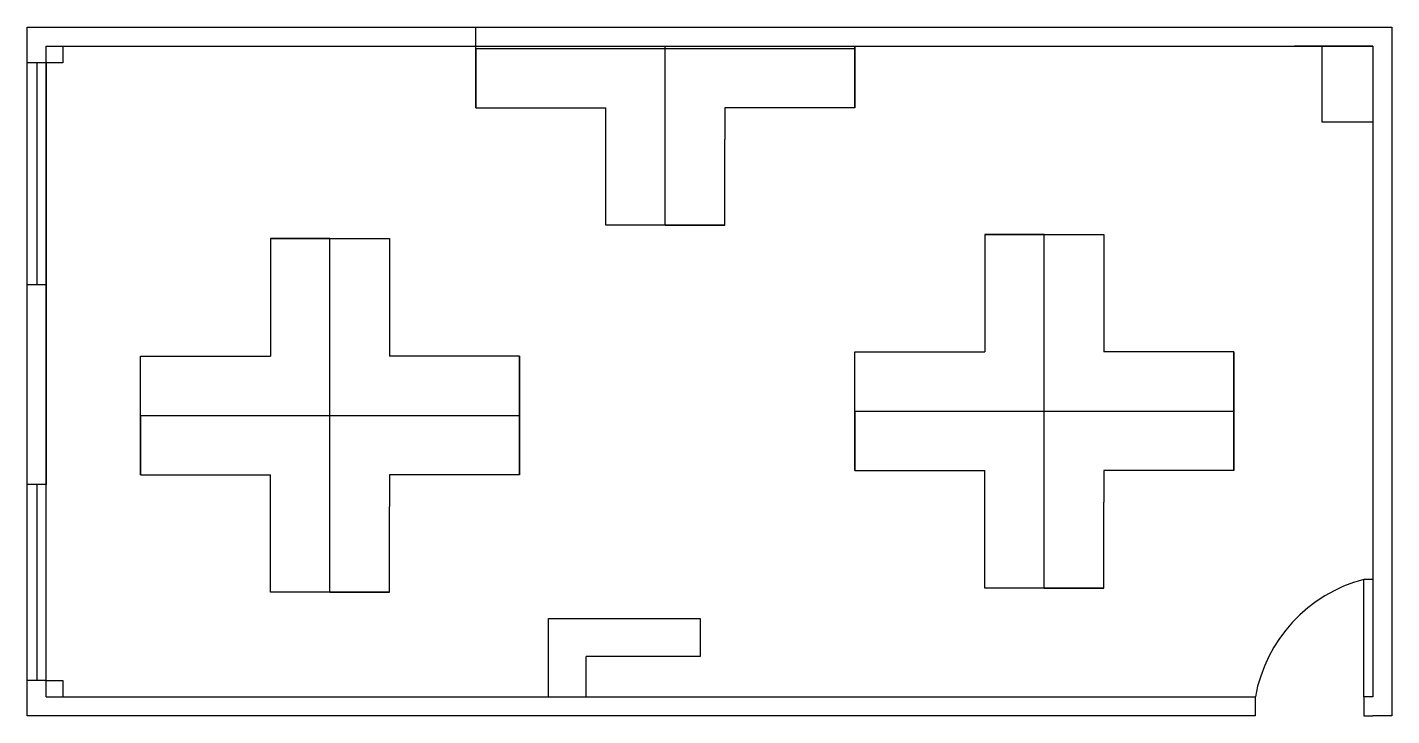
# Model space of a CAD drawing. Header units: millimetres. Extents: x 3.1 to 13.9, y 0.4 to 5.8.
import ezdxf

# ---------------------------------------------------------------- set-up
doc = ezdxf.new("R2010")
doc.units = ezdxf.units.MM

msp = doc.modelspace()

# ---------------------------------------------------------------- linework, layer by layer
for p, q in [((3.063, 5.677), (3.063, 5.827)), ((3.063, 5.827), (13.713, 5.827)), ((6.613, 5.19), (6.613, 5.827)), ((13.713, 5.827), (13.863, 5.827)), ((13.863, 5.827), (13.863, 0.377)), ((3.063, 5.527), (3.063, 5.677)), ((3.213, 5.677), (13.713, 5.677)), ((3.213, 0.527), (3.213, 5.677)), ((3.213, 5.677), (3.343, 5.677)), ((3.343, 5.677), (3.343, 5.547)), ((6.613, 5.66), (6.613, 5.677)), ((6.613, 5.66), (9.613, 5.66)), ((6.613, 5.66), (6.613, 5.19)), ((8.113, 4.26), (8.113, 5.677)), ((9.613, 5.677), (9.613, 5.19)), ((9.613, 5.66), (9.613, 5.677)), ((9.613, 5.19), (9.613, 5.66)), ((9.613, 5.66), (9.613, 5.19)), ((13.713, 5.677), (13.093, 5.677)), ((13.313, 5.077), (13.313, 5.677)), ((13.713, 5.677), (13.713, 0.527)), ((13.713, 5.677), (13.713, 5.377)), ((13.713, 5.677), (13.713, 5.077)), ((3.213, 5.547), (3.063, 5.547)), ((3.063, 0.377), (3.063, 5.527)), ((3.138, 5.547), (3.138, 3.787)), ((3.343, 5.547), (3.213, 5.547)), ((3.213, 5.547), (3.213, 3.787)), ((6.613, 5.19), (7.643, 5.19)), ((7.643, 4.26), (7.643, 5.19)), ((9.613, 5.19), (8.583, 5.19)), ((8.583, 5.19), (8.583, 4.94)), ((13.713, 5.077), (13.313, 5.077)), ((8.583, 4.26), (8.583, 4.94)), ((8.583, 4.26), (7.643, 4.26)), ((8.113, 4.26), (7.643, 4.26)), ((8.113, 4.26), (8.413, 4.26)), ((8.113, 4.26), (8.583, 4.26)), ((4.989, 4.154), (5.929, 4.154)), ((5.459, 4.154), (4.989, 4.154)), ((4.989, 4.154), (4.989, 3.224)), ((5.459, 1.354), (5.459, 4.154)), ((5.459, 4.154), (5.929, 4.154)), ((5.929, 4.154), (5.929, 3.224)), ((10.643, 4.188), (11.583, 4.188)), ((11.113, 4.188), (10.643, 4.188)), ((10.643, 4.188), (10.643, 3.258)), ((11.113, 1.388), (11.113, 4.188)), ((11.113, 4.188), (11.583, 4.188)), ((11.583, 4.188), (11.583, 3.258)), ((3.213, 3.787), (3.063, 3.787)), ((3.213, 3.787), (3.213, 2.207)), ((9.613, 2.318), (9.613, 3.258)), ((9.613, 2.788), (9.613, 3.258)), ((9.613, 3.258), (10.643, 3.258)), ((12.613, 3.258), (11.583, 3.258)), ((12.613, 3.258), (12.613, 2.318)), ((12.613, 2.788), (12.613, 3.258)), ((3.959, 2.284), (3.959, 3.224)), ((3.959, 2.754), (3.959, 3.224)), ((3.959, 3.224), (4.989, 3.224)), ((6.959, 3.224), (5.929, 3.224)), ((6.959, 3.224), (6.959, 2.284)), ((6.959, 2.754), (6.959, 3.224)), ((3.959, 2.754), (6.959, 2.754)), ((3.959, 2.754), (3.959, 2.284)), ((6.959, 2.284), (6.959, 2.754)), ((6.959, 2.754), (6.959, 2.284)), ((9.613, 2.788), (12.613, 2.788)), ((9.613, 2.788), (9.613, 2.318)), ((12.613, 2.318), (12.613, 2.788)), ((12.613, 2.788), (12.613, 2.318)), ((3.959, 2.284), (4.989, 2.284)), ((4.989, 1.354), (4.989, 2.284)), ((6.959, 2.284), (5.929, 2.284)), ((5.929, 2.284), (5.929, 2.034)), ((9.613, 2.318), (10.643, 2.318)), ((10.643, 1.388), (10.643, 2.318)), ((12.613, 2.318), (11.583, 2.318)), ((11.583, 2.318), (11.583, 2.068)), ((3.213, 2.207), (3.063, 2.207)), ((3.138, 2.207), (3.138, 0.657)), ((11.583, 1.388), (11.583, 2.068)), ((5.929, 1.354), (5.929, 2.034)), ((13.643, 0.527), (13.643, 1.457)), ((13.643, 1.457), (13.713, 1.457)), ((5.929, 1.354), (4.989, 1.354)), ((5.459, 1.354), (4.989, 1.354)), ((5.459, 1.354), (5.759, 1.354)), ((5.459, 1.354), (5.929, 1.354)), ((11.583, 1.388), (10.643, 1.388)), ((11.113, 1.388), (10.643, 1.388)), ((11.113, 1.388), (11.413, 1.388)), ((11.113, 1.388), (11.583, 1.388)), ((7.188, 0.527), (7.188, 1.147)), ((7.188, 1.147), (8.388, 1.147)), ((8.388, 1.147), (8.388, 0.847)), ((8.388, 0.847), (7.488, 0.847)), ((7.488, 0.527), (7.488, 0.847)), ((3.213, 0.657), (3.063, 0.657)), ((3.213, 0.527), (3.213, 0.657)), ((3.213, 0.657), (3.343, 0.657)), ((3.343, 0.657), (3.343, 0.527)), ((3.213, 0.527), (12.783, 0.527)), ((7.188, 0.527), (7.488, 0.527)), ((12.783, 0.527), (12.783, 0.377)), ((13.713, 0.527), (13.643, 0.527)), ((13.713, 0.527), (13.643, 0.527)), ((13.678, 0.527), (13.643, 0.527)), ((13.713, 0.527), (13.643, 0.527)), ((13.643, 0.527), (13.643, 0.377)), ((13.713, 0.527), (13.678, 0.527)), ((13.713, 0.527), (13.678, 0.527)), ((13.713, 0.527), (13.678, 0.527)), ((13.713, 0.527), (13.709, 0.527)), ((13.713, 0.527), (13.709, 0.527)), ((13.713, 0.527), (13.709, 0.527)), ((3.213, 0.377), (3.063, 0.377)), ((12.783, 0.377), (3.213, 0.377)), ((13.643, 0.377), (13.713, 0.377)), ((13.863, 0.377), (13.713, 0.377))]:
    msp.add_line(p, q)
msp.add_arc((13.942, 0.318), 1.177, 104.6923, 169.7867)

doc.saveas('drawing.dxf')
